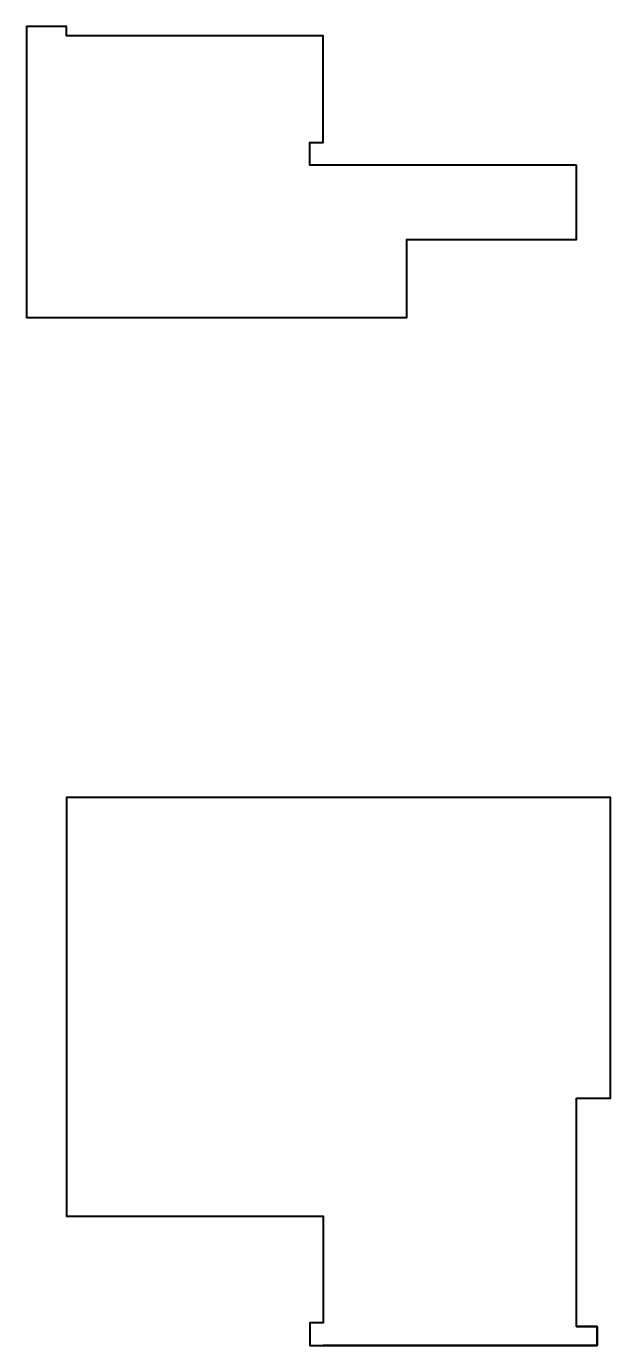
# Model space of a CAD drawing. Header units: inches. Extents: x 160056 to 168773, y -25300 to -22134.
# Drawn here: x 162176 to 162483, y -22827 to -22134 of the extents above; entities that cross this region are included whole.
import ezdxf

# ---------------------------------------------------------------- set-up
doc = ezdxf.new("R2010")
doc.units = ezdxf.units.IN
doc.header["$LTSCALE"] = 0.5
doc.header["$MEASUREMENT"] = 0
doc.layers.add('Annotate-Lite.w', color=177, linetype='Continuous', lineweight=9)
doc.layers.add('wall', color=1, linetype='Continuous', lineweight=40)

msp = doc.modelspace()

# ---------------------------------------------------------------- linework, layer by layer
at = {"layer": 'Annotate-Lite.w', "color": 1}
for p, q in [((162175.94, -22133.51), (162175.94, -22286.51)), ((162196.94, -22133.51), (162175.94, -22133.51)), ((162196.94, -22133.51), (162196.94, -22138.51)), ((162331.94, -22138.51), (162196.94, -22138.51)), ((162464.94, -22206.51), (162336.94, -22206.51)), ((162464.94, -22206.51), (162464.94, -22245.51)), ((162464.94, -22245.51), (162375.94, -22245.51)), ((162375.94, -22286.51), (162375.94, -22245.51)), ((162175.94, -22286.51), (162375.94, -22286.51)), ((162196.94, -22538.85), (162482.94, -22538.85)), ((162196.94, -22538.85), (162196.94, -22758.85)), ((162482.94, -22538.85), (162482.94, -22696.85)), ((162482.94, -22696.85), (162464.94, -22696.85)), ((162464.94, -22696.85), (162464.94, -22816.85)), ((162331.94, -22758.85), (162196.94, -22758.85)), ((162331.94, -22814.85), (162331.94, -22758.85))]:
    msp.add_line(p, q, dxfattribs=at)
at = {"layer": 'Annotate-Lite.w'}
for points in [[(162336.94, -22206.51), (162336.94, -22206.51), (162324.94, -22206.51), (162324.94, -22194.51), (162331.94, -22194.51), (162331.94, -22138.51)], [(162336.94, -22826.85), (162324.94, -22826.85), (162324.94, -22814.85), (162331.94, -22814.85)]]:
    msp.add_lwpolyline(points, dxfattribs=at)
at = {"layer": 'wall'}
for p, q in [((162464.94, -22816.85), (162475.94, -22816.85)), ((162475.94, -22816.85), (162475.94, -22826.85)), ((162475.94, -22826.85), (162331.94, -22826.85))]:
    msp.add_line(p, q, dxfattribs=at)
for points in [[(162464.94, -22206.51), (162336.94, -22206.51), (162324.94, -22206.51), (162324.94, -22194.51), (162331.94, -22194.51), (162331.94, -22138.51), (162196.94, -22138.51), (162196.94, -22133.51), (162175.94, -22133.51), (162175.94, -22286.51), (162375.94, -22286.51), (162375.94, -22245.51), (162464.94, -22245.51)], [(162464.94, -22696.85), (162482.94, -22696.85), (162482.94, -22538.85), (162196.94, -22538.85), (162196.94, -22758.85), (162331.94, -22758.85), (162331.94, -22814.85), (162324.94, -22814.85), (162324.94, -22826.85), (162336.94, -22826.85), (162475.94, -22826.85), (162475.94, -22816.85), (162464.94, -22816.85)]]:
    msp.add_lwpolyline(points, close=True, dxfattribs=at)

doc.saveas('drawing.dxf')
